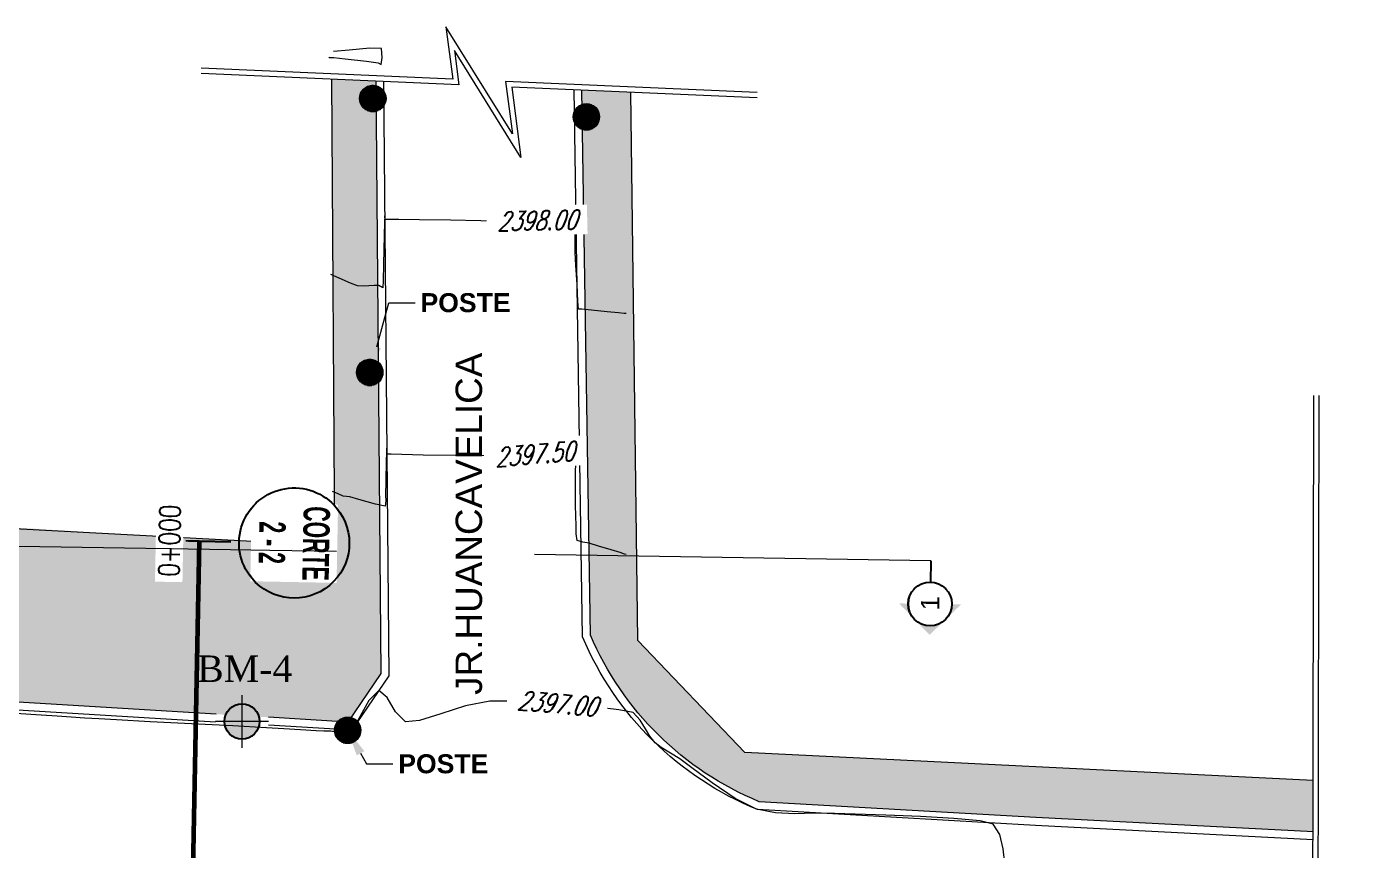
# Model space of a CAD drawing. Header units: metres. Extents: x 0 to 730306, y 0 to 8491524.
# Drawn here: x 729551.3 to 729576.73, y 8491406.98 to 8491422.57 of the extents above; entities that cross this region are included whole.
import ezdxf
from ezdxf import colors
from ezdxf.entities.mleader import LeaderData, LeaderLine
from ezdxf.math import Vec2, Vec3

# ---------------------------------------------------------------- set-up
doc = ezdxf.new("R2010")
doc.units = ezdxf.units.M
doc.linetypes.add('HIDDEN', pattern=[0.375, 0.25, -0.125])
for name, color, linetype in [('C-ALIG', 9, 'HIDDEN'), ('C-ROAD-STAN', 11, 'Continuous'), ('C-TOPO-MAJR', 9, 'Continuous'), ('C-TOPO-MINR', 8, 'Continuous'), ('C-TOPO-TEXT', 7, 'Continuous'), ('G-Formatos', 7, 'Continuous'), ('LINEAS DE SECCIÓN', 150, 'HIDDEN'), ('TEXTO DE SECCIÓN', 11, 'Continuous'), ('V-NODE-TEXT', 11, 'Continuous')]:
    doc.layers.add(name, color=color, linetype=linetype)
for name, color, linetype, lineweight in [('CALLES', 5, 'Continuous', 18), ('ESPINAS', 86, 'Continuous', 0), ('HACH', 7, 'Continuous', 0), ('T-POSTE', 7, 'Continuous', 25), ('TEX-2', 5, 'Continuous', 5)]:
    doc.layers.add(name, color=color, linetype=linetype, lineweight=lineweight)
doc.styles.add('Arial', font='arial.ttf')
doc.styles.add('Estilo_Generado_4', font='')
doc.styles.add('ROMANS-SP', font='simplex.shx', dxfattribs={"width": 0.75, "height": 1.8, "bigfont": '@extfont2.shx'})
doc.styles.add('SIMPLEX', font='simplex.shx', dxfattribs={"width": 0.75, "oblique": 20, "height": 1.75})
doc.styles.get("Standard").update_dxf_attribs({"font": 'arial.ttf'})
doc.styles.get('Estilo_Generado_4').set_extended_font_data('Arial', bold=True)

# ---------------------------------------------------------------- blocks, each defined once
blk = doc.blocks.new('*U108', base_point=(729555.374, 8491409.413, 2397.35))
at = {"layer": 'V-NODE-TEXT', "color": 7, "linetype": 'ByBlock', "insert": (729554.524, 8491410.663, 2397.35), "char_height": 0.5, "attachment_point": 1}
blk.add_mtext('{\\fTimes New Roman|b0|i0|c0|p18;\\C7;BM-4}', dxfattribs=at)
blk = doc.blocks.new('*U109', base_point=(729555.374, 8491409.413, 2397.35))
at = {"color": 6, "linetype": 'ByBlock', "lineweight": -2}
blk.add_blockref('*U108', (729555.374, 8491409.413, 2397.35), dxfattribs=at)
blk = doc.blocks.new('AeccTickLine')
blk.add_line((0, -0.5), (0, 0.5))
blk = doc.blocks.new('AeccSectionMark')
at = {"linetype": 'ByBlock', "lineweight": -2}
h = blk.add_hatch(color=0, dxfattribs=at)
h.paths.add_polyline_path([(6, 7.207), (5.646, 6.854, -0.414214), (6.354, 6.854)])
h.paths.add_polyline_path([(5.646, 6.854), (5.293, 6.5), (5.5, 6.5, -0.198912)])
h.paths.add_polyline_path([(6.354, 6.854, -0.198912), (6.5, 6.5), (6.707, 6.5)])
at = {"color": 0, "linetype": 'ByBlock', "lineweight": -2}
blk.add_circle((6, 6.5), 0.5, dxfattribs=at)
blk = doc.blocks.new('POSTE DE CONCRETO')
at = {"layer": 'T-POSTE', "lineweight": 0}
h = blk.add_hatch(dxfattribs=at)
h.set_pattern_fill('ANSI31', color=256, scale=0.02, angle=135)
edge = h.paths.add_edge_path()
edge.add_arc((0, 0), 1.73, 0, 360)
blk.add_circle((0, 0), 1.73, dxfattribs=at)
blk = doc.blocks.new('*U127', base_point=(729557.85, 8491421.214, 2398.41))
at = {"color": 3, "linetype": 'ByBlock', "lineweight": -2, "xscale": 0.1446221087505031, "yscale": 0.1446221087505031, "zscale": 0.1446221087505031}
blk.add_blockref('POSTE DE CONCRETO', (729557.85, 8491421.214, 2398.41), dxfattribs=at)
blk = doc.blocks.new('*U128', base_point=(729557.792, 8491416.026, 2397.811))
at = {"color": 3, "linetype": 'ByBlock', "lineweight": -2, "xscale": 0.1446221087505031, "yscale": 0.1446221087505031, "zscale": 0.1446221087505031}
blk.add_blockref('POSTE DE CONCRETO', (729557.792, 8491416.026, 2397.811), dxfattribs=at)
blk = doc.blocks.new('*U129', base_point=(729557.375, 8491409.247, 2397.18))
at = {"color": 3, "linetype": 'ByBlock', "lineweight": -2, "xscale": 0.1446221087505031, "yscale": 0.1446221087505031, "zscale": 0.1446221087505031}
blk.add_blockref('POSTE DE CONCRETO', (729557.375, 8491409.247, 2397.18), dxfattribs=at)
blk = doc.blocks.new('*U160', base_point=(729561.893, 8491420.865, 2398.399))
at = {"color": 3, "linetype": 'ByBlock', "lineweight": -2, "xscale": 0.1446221087505031, "yscale": 0.1446221087505031, "zscale": 0.1446221087505031}
blk.add_blockref('POSTE DE CONCRETO', (729561.893, 8491420.865, 2398.399), dxfattribs=at)

msp = doc.modelspace()

# ---------------------------------------------------------------- hatches: boundary and pattern name
at = {"true_color": 0xff0000}
h = msp.add_hatch(color=1, dxfattribs=at)
h.dxf.hatch_style = 1
h.paths.add_polyline_path([(729555.707, 8491409.413, 0.414214), (729555.374, 8491409.746), (729555.374, 8491409.413)])
h.paths.add_polyline_path([(729555.04, 8491409.413, 0.414214), (729555.374, 8491409.079), (729555.374, 8491409.413)])
at = {"true_color": 0xffffff}
h = msp.add_hatch(color=7, dxfattribs=at)
h.dxf.hatch_style = 1
h.paths.add_polyline_path([(729555.04, 8491409.413), (729555.374, 8491409.413), (729555.374, 8491409.746, 0.414214)])
h.paths.add_polyline_path([(729555.374, 8491409.079, 0.414214), (729555.707, 8491409.413), (729555.374, 8491409.413)])

# ---------------------------------------------------------------- linework, layer by layer
at = {"lineweight": 5}
for points in [[(729565.127, 8491421.326), (729560.364, 8491421.535), (729560.495, 8491420.543), (729559.235, 8491422.57), (729559.365, 8491421.578), (729554.603, 8491421.787)], [(729565.126, 8491421.226), (729560.479, 8491421.429), (729560.654, 8491420.097), (729559.395, 8491422.124), (729559.48, 8491421.473), (729554.599, 8491421.687)], [(729575.619, 8491394.588), (729575.641, 8491404.469), (729574.317, 8491404.239), (729576.289, 8491405.582), (729575.643, 8491405.469), (729575.665, 8491415.588)], [(729575.719, 8491394.588), (729575.741, 8491404.588), (729574.756, 8491404.417), (729576.728, 8491405.76), (729575.743, 8491405.588), (729575.765, 8491415.588)]]:
    msp.add_lwpolyline(points, dxfattribs=at)
at = {"lineweight": 5, "elevation": 2397.35, "flags": 128}
for points in [[(729555.374, 8491409.913), (729555.374, 8491408.913)], [(729555.874, 8491409.413), (729554.874, 8491409.413)]]:
    msp.add_lwpolyline(points, dxfattribs=at)
msp.add_circle((729555.374, 8491409.413, 2397.35), 0.333)
at = {"layer": 'C-ALIG', "color": 5, "linetype": 'HIDDEN', "lineweight": 60, "ltscale": 30}
msp.add_line((729554.562, 8491412.827), (729552.931, 8491326.928), dxfattribs=at)
at = {"layer": 'C-ROAD-STAN', "color": 1, "linetype": 'Continuous', "lineweight": 30}
msp.add_line((729554.562, 8491412.827), (729555.162, 8491412.816), dxfattribs=at)
msp.add_line((729554.562, 8491412.827), (729555.162, 8491412.816), dxfattribs=at)
msp.add_line((729554.562, 8491412.827), (729555.162, 8491412.816), dxfattribs=at)
at = {"layer": 'C-TOPO-MAJR', "color": 3, "linetype": 'Continuous', "lineweight": 9, "elevation": 2397.5}
msp.add_lwpolyline([(729562.646, 8491412.576), (729562.616, 8491412.585), (729562.531, 8491412.611), (729562.362, 8491412.662), (729562.125, 8491412.734), (729561.947, 8491412.788), (729561.824, 8491412.807), (729561.721, 8491412.841), (729561.7, 8491412.965), (729561.699, 8491413.127), (729561.691, 8491413.303), (729561.686, 8491413.518), (729561.685, 8491413.728), (729561.686, 8491413.992), (729561.687, 8491414.184), (729561.707, 8491414.367), (729561.686, 8491414.507), (729561.528, 8491414.521), (729561.199, 8491414.499), (729560.797, 8491414.465), (729560.415, 8491414.445), (729560.004, 8491414.444), (729559.415, 8491414.45), (729558.802, 8491414.46), (729558.399, 8491414.468), (729558.198, 8491414.473), (729558.132, 8491414.475), (729558.122, 8491414.476), (729558.121, 8491414.481), (729558.118, 8491414.503), (729558.117, 8491414.55), (729558.113, 8491414.587), (729558.105, 8491414.368), (729558.097, 8491413.953), (729558.092, 8491413.704), (729558.097, 8491413.588), (729558.085, 8491413.494), (729557.904, 8491413.53), (729557.589, 8491413.616), (729557.413, 8491413.666), (729557.35, 8491413.674), (729557.288, 8491413.683), (729557.192, 8491413.724), (729557.09, 8491413.769)], dxfattribs=at)
at = {"layer": 'C-TOPO-MINR', "color": 84, "linetype": 'Continuous', "lineweight": 0}
for points, elevation in [([(729557.019, 8491421.995), (729557.02, 8491421.995), (729557.026, 8491421.992), (729557.031, 8491421.99), (729557.111, 8491421.991), (729557.33, 8491421.965), (729557.731, 8491421.917), (729557.949, 8491421.89), (729558.007, 8491421.856), (729558.03, 8491421.991), (729558.015, 8491422.159), (729557.794, 8491422.167), (729557.402, 8491422.131), (729557.104, 8491422.102)], 2398.5), ([(729557.019, 8491421.995), (729557.02, 8491421.995), (729557.026, 8491421.992), (729557.031, 8491421.99), (729557.111, 8491421.991), (729557.33, 8491421.965), (729557.731, 8491421.917), (729557.949, 8491421.89), (729558.007, 8491421.856), (729558.03, 8491421.991), (729558.015, 8491422.159), (729557.794, 8491422.167), (729557.402, 8491422.131), (729557.104, 8491422.102)], 2398.5), ([(729557.019, 8491421.995), (729557.02, 8491421.995), (729557.026, 8491421.992), (729557.031, 8491421.99), (729557.111, 8491421.991), (729557.33, 8491421.965), (729557.731, 8491421.917), (729557.949, 8491421.89), (729558.007, 8491421.856), (729558.03, 8491421.991), (729558.015, 8491422.159), (729557.794, 8491422.167), (729557.402, 8491422.131), (729557.104, 8491422.102)], 2398.5), ([(729562.645, 8491417.138), (729562.609, 8491417.141), (729562.501, 8491417.152), (729562.286, 8491417.173), (729561.992, 8491417.203), (729561.805, 8491417.221), (729561.742, 8491417.223), (729561.733, 8491417.365), (729561.716, 8491417.691), (729561.696, 8491418.054), (729561.68, 8491418.304), (729561.683, 8491418.51), (729561.683, 8491418.707), (729561.624, 8491418.85), (729561.439, 8491418.897), (729561.101, 8491418.904), (729560.695, 8491418.895), (729560.306, 8491418.891), (729559.896, 8491418.898), (729559.322, 8491418.906), (729558.732, 8491418.913), (729558.346, 8491418.918), (729558.155, 8491418.92), (729558.092, 8491418.922), (729558.084, 8491418.922), (729558.082, 8491418.93), (729558.08, 8491418.965), (729558.078, 8491418.988), (729558.074, 8491418.873), (729558.068, 8491418.619), (729558.062, 8491418.355), (729558.054, 8491418.066), (729558.046, 8491417.766), (729558.04, 8491417.626), (729557.962, 8491417.671), (729557.879, 8491417.67), (729557.774, 8491417.666), (729557.67, 8491417.661), (729557.559, 8491417.664), (729557.427, 8491417.716), (729557.215, 8491417.811), (729557.054, 8491417.882)], 2398), ([(729569.811, 8491406.72), (729569.78, 8491407.003), (729569.721, 8491407.272), (729569.591, 8491407.469), (729569.344, 8491407.532), (729568.85, 8491407.578), (729568.22, 8491407.612), (729567.56, 8491407.637), (729566.98, 8491407.655), (729566.589, 8491407.672), (729566.205, 8491407.676), (729565.836, 8491407.666), (729565.474, 8491407.68), (729565.115, 8491407.755), (729564.708, 8491407.955), (729564.271, 8491408.248), (729563.892, 8491408.532), (729563.662, 8491408.704), (729563.483, 8491408.815), (729563.311, 8491408.922), (729563.192, 8491409.009), (729563.097, 8491409.135), (729563.011, 8491409.271), (729562.913, 8491409.438), (729562.779, 8491409.585), (729562.509, 8491409.636), (729561.94, 8491409.7), (729561.235, 8491409.761), (729560.555, 8491409.8), (729560.063, 8491409.798), (729559.604, 8491409.707), (729559.135, 8491409.559), (729558.732, 8491409.432), (729558.469, 8491409.408), (729558.277, 8491409.596), (729558.122, 8491409.868), (729557.966, 8491410.002), (729557.773, 8491409.808), (729557.571, 8491409.446), (729557.421, 8491409.222), (729557.205, 8491409.207), (729557.052, 8491409.23), (729556.987, 8491409.229), (729556.923, 8491409.229), (729556.779, 8491409.238), (729556.479, 8491409.257), (729556.169, 8491409.276), (729555.836, 8491409.294), (729555.203, 8491409.328), (729554.42, 8491409.369), (729553.636, 8491409.409), (729553.001, 8491409.443), (729552.663, 8491409.461), (729552.397, 8491409.478), (729552.143, 8491409.494), (729551.877, 8491409.512), (729551.473, 8491409.538), (729550.623, 8491409.593)], 2397)]:
    msp.add_lwpolyline(points, dxfattribs=dict(at, elevation=elevation))
at = {"layer": 'CALLES', "lineweight": 13}
for points in [[(729557.068, 8491421.579), (729557.125, 8491412.739), (729524.191, 8491414.488)], [(729558.055, 8491421.536), (729558.151, 8491410.278), (729557.452, 8491409.246), (729555.873, 8491409.342)], [(729557.905, 8491421.542), (729558, 8491410.323), (729557.376, 8491409.401), (729555.874, 8491409.492)], [(729554.886, 8491409.552), (729534.984, 8491410.758)], [(729554.874, 8491409.402), (729534.984, 8491410.608)]]:
    msp.add_lwpolyline(points, dxfattribs=at)
at = {"layer": 'TEXTO DE SECCIÓN', "color": 11, "linetype": 'Continuous', "lineweight": -3}
msp.add_line((729568.412, 8491412.453), (729568.406, 8491412.053), dxfattribs=at)
msp.add_line((729568.412, 8491412.453), (729568.406, 8491412.053), dxfattribs=at)
msp.add_line((729568.412, 8491412.453), (729568.406, 8491412.053), dxfattribs=at)

# ---------------------------------------------------------------- block references
at = {"color": 6, "linetype": 'ByBlock', "lineweight": -2}
msp.add_blockref('*U109', (729555.374, 8491409.413, 2397.35), dxfattribs=at)
at = {"layer": 'ESPINAS'}
for name, p in [('*U127', (729557.85, 8491421.214, 2398.41)), ('*U160', (729561.893, 8491420.865, 2398.399)), ('*U128', (729557.792, 8491416.026, 2397.811)), ('*U129', (729557.375, 8491409.247, 2397.18))]:
    msp.add_blockref(name, p, dxfattribs=at)

# ---------------------------------------------------------------- texts
at = {"layer": 'TEX-2', "lineweight": 9, "style": 'Arial'}
msp.add_text('JR.HUANCAVELICA', height=0.5, rotation=90, dxfattribs=at).set_placement((729559.918, 8491409.917, -2393.5))
at = {"layer": 'TEXTO DE SECCIÓN', "color": 11, "linetype": 'Continuous', "lineweight": -3, "insert": (729568.399, 8491411.653), "char_height": 0.35, "width": 0.07441, "attachment_point": 5, "rotation": 89.0815, "bg_fill": 3, "box_fill_scale": 1.635, "bg_fill_color": 256, "bg_fill_true_color": 13158600, "bg_fill_transparency": 0}
msp.add_mtext('1', dxfattribs=at)

# ---------------------------------------------------------------- leaders
at = {"layer": 'TEX-2', "lineweight": 9}
ml = msp.add_multileader_mtext('Standard', dxfattribs=at)
ml.set_content('{\\C1;POSTE }', color=2, style='Estilo_Generado_4')
ml.set_leader_properties(color=5, linetype='ByLayer', lineweight=-1)
ml.build(insert=Vec2(0, 0))
ml.multileader.update_dxf_attribs({"dogleg_length": 2.5, "arrow_head_size": 0.5, "scale": 0.2})
ctx = ml.context
ctx.base_point, ctx.scale, ctx.char_height, ctx.arrow_head_size, ctx.landing_gap_size, ctx.plane_origin = Vec3(729558.653, 8491417.343, 2397.811), 0.2, 0.36, 0.5, 0.1, Vec3(729557.792, 8491416.026, 2397.811)
notes = []
notes.append((ctx, [(0, (1, 1, 0), (729558.153, 8491417.343, 2397.811), (1, 0), 0.5, [(0, [(729557.792, 8491416.026, 2397.811)], 0, [])])]))
ctx.mtext.insert, ctx.mtext.flow_direction = Vec3(729558.753, 8491417.526, 2397.811), 5
ml = msp.add_multileader_mtext('Standard', dxfattribs=at)
ml.set_content('{\\C1;POSTE}', color=2, style='Estilo_Generado_4')
ml.set_leader_properties(color=5, linetype='ByLayer', lineweight=-1)
ml.build(insert=Vec2(0, 0))
ml.multileader.update_dxf_attribs({"dogleg_length": 2.5, "arrow_head_size": 0.5, "scale": 0.2})
ctx = ml.context
ctx.base_point, ctx.scale, ctx.char_height, ctx.arrow_head_size, ctx.landing_gap_size, ctx.plane_origin = Vec3(729558.232, 8491408.608, 2397.18), 0.2, 0.36, 0.5, 0.1, Vec3(729557.375, 8491409.247, 2397.18)
notes.append((ctx, [(1, (1, 1, 0), (729557.732, 8491408.608, 2397.18), (1, 0), 0.5, [(0, [(729557.375, 8491409.247, 2397.18)], 0, [])])]))
ctx.mtext.insert, ctx.mtext.flow_direction = Vec3(729558.332, 8491408.792, 2397.18), 5
for ctx, leaders in notes:
    for number, flags, end, landing, length, lines in leaders:
        leader = LeaderData()
        leader.index, (leader.has_last_leader_line, leader.has_dogleg_vector, leader.attachment_direction) = number, flags
        leader.last_leader_point, leader.dogleg_vector, leader.dogleg_length = Vec3(end), Vec3(landing), length
        for number, points, colour, breaks in lines:
            line = LeaderLine()
            line.index, line.vertices, line.color, line.breaks = number, Vec3.list(points), colors.encode_raw_color(colour), breaks
            leader.lines.append(line)
        ctx.leaders.append(leader)

# ---------------------------------------------------------------- next in the draw order: texts
at = {"layer": 'TEXTO DE SECCIÓN', "color": 11, "linetype": 'Continuous', "lineweight": -3, "insert": (729568.399, 8491411.653), "char_height": 0.35, "width": 0.07441, "attachment_point": 5, "rotation": 89.0815, "bg_fill": 3, "box_fill_scale": 1.635, "bg_fill_color": 256, "bg_fill_true_color": 13158600, "bg_fill_transparency": 0}
msp.add_mtext('1', dxfattribs=at)

# ---------------------------------------------------------------- next in the draw order: texts
msp.add_mtext('1', dxfattribs=at)

# ---------------------------------------------------------------- next in the draw order: hatches: boundary and pattern name
at = {"layer": 'HACH', "lineweight": 0}
h = msp.add_hatch(dxfattribs=at)
h.set_pattern_fill('AR-CONC', color=9, scale=0.003)
h.set_pattern_definition([(50, (-12.828, 1.7562), (0.546554006988, -0.047817256617), [0.05715, -0.62865]), (355, (-12.828, 1.7562), (-0.105730264275, 0.573170535717), [0.04572, -0.50292175251]), (100.4514447, (-12.78245, 1.7522), (0.44082374127, 0.525353255737), [0.0485700264, -0.5342707338]), (46.1842, (-12.828, 1.9086), (0.813237122676, -0.1261269838), [0.085725, -0.942975]), (96.63555761, (-12.7602, 1.8981), (0.712212402155, 0.74227837379), [0.07285506942, -0.80140682448]), (351.18415117, (-12.828, 1.9086), (0.712212402195, 0.74227837376), [0.06857990121, -0.75437919576]), (21, (-12.7518, 1.8705), (0.454843173807, -0.306795594561), [0.05715, -0.62865]), (326, (-12.7518, 1.8705), (0.185406085043, 0.552563898367), [0.04572, -0.50292]), (71.451445, (-12.7139, 1.84493), (0.640249257836, 0.245768306658), [0.0485700264, -0.5342698128]), (37.5, (-12.828, 1.7562), (0.0092658097518, 0.2536651166195), [0, -0.496824, 0, -0.51054, 0, -0.504825]), (7.5, (-12.828, 1.7562), (0.200458987531, 0.300541724454), [0, -0.291084, 0, -0.485394, 0, -0.192405]), (327.5, (-12.99793, 1.7562), (0.4067717855006, -0.017186231978), [0, -0.1905, 0, -0.59436, 0, -0.78867]), (317.5, (-13.07413, 1.7562), (0.444387544158, 0.0762794731), [0, -0.24765, 0, -0.394716, 0, -0.56007])])
edge = h.paths.add_edge_path()
edge.add_line((729562.736, 8491421.331), (729561.809, 8491421.371))
edge.add_line((729561.809, 8491421.371), (729561.97, 8491411.049))
edge.add_arc((729567.431, 8491413.384), 5.94, 203.1462, 247.5443)
edge.add_line((729565.163, 8491407.894), (729570.402, 8491407.594))
edge.add_line((729570.402, 8491407.594), (729575.647, 8491407.322))
edge.add_line((729575.647, 8491407.322), (729575.649, 8491408.293))
edge.add_line((729575.649, 8491408.293), (729564.89, 8491408.827))
edge.add_line((729564.89, 8491408.827), (729562.864, 8491410.948))
edge.add_line((729562.864, 8491410.948), (729562.736, 8491421.331))
h.paths.add_polyline_path([(729547.334, 8491413.259), (729524.191, 8491414.488), (729524.025, 8491411.423), (729533.985, 8491410.819), (729547.326, 8491410.01)])
edge = h.paths.add_edge_path()
edge.add_arc((729557.792, 8491416.026), 0.25, 180, 310.1578, ccw=False)
edge.add_arc((729557.792, 8491416.026), 0.25, 50.8121, 180, ccw=False)
edge.add_line((729557.95, 8491416.22), (729557.91, 8491420.972))
edge.add_arc((729557.85, 8491421.214), 0.25, 180, 283.958, ccw=False)
edge.add_arc((729557.85, 8491421.214), 0.25, 77.0119, 180, ccw=False)
edge.add_line((729557.906, 8491421.458), (729557.905, 8491421.542))
edge.add_line((729557.905, 8491421.542), (729557.068, 8491421.579))
edge.add_line((729557.068, 8491421.579), (729557.125, 8491412.739))
edge.add_line((729557.125, 8491412.739), (729554.047, 8491412.902))
edge.add_line((729554.047, 8491412.902), (729551.214, 8491413.078))
edge.add_line((729551.214, 8491413.078), (729548.064, 8491413.22))
edge.add_line((729548.064, 8491413.22), (729547.334, 8491413.222))
edge.add_line((729547.334, 8491413.222), (729547.326, 8491410.01))
edge.add_line((729547.326, 8491410.01), (729555.066, 8491409.541))
edge.add_arc((729555.374, 8491409.413), 0.333, 15.7048, 157.3571, ccw=False)
edge.add_line((729555.695, 8491409.503), (729555.874, 8491409.492))
edge.add_line((729555.874, 8491409.492), (729557.188, 8491409.412))
edge.add_arc((729557.375, 8491409.247), 0.25, 75.9215, 138.6544, ccw=False)
edge.add_line((729557.436, 8491409.49), (729558, 8491410.323))
edge.add_line((729558, 8491410.323), (729557.954, 8491415.835))
edge = h.paths.add_edge_path()
edge.add_line((729547.312, 8491403.903), (729521.445, 8491405.019))
edge.add_arc((729521.199, 8491404.977), 0.25, 0, 9.5481, ccw=False)
edge.add_arc((729521.199, 8491404.977), 0.25, -180, 0, ccw=False)
edge.add_arc((729521.199, 8491404.977), 0.25, 165.5109, 180, ccw=False)
edge.add_line((729520.957, 8491405.04), (729520.874, 8491405.044))
edge.add_line((729520.874, 8491405.044), (729520.805, 8491403.93))
edge.add_line((729520.805, 8491403.93), (729532.408, 8491403.388))
edge.add_line((729532.408, 8491403.388), (729532.301, 8491402.123))
edge.add_line((729532.301, 8491402.123), (729538.021, 8491401.271))
edge.add_line((729538.021, 8491401.271), (729545.937, 8491401.153))
edge.add_line((729545.937, 8491401.153), (729545.948, 8491401.913))
edge.add_line((729545.948, 8491401.913), (729547.306, 8491401.892))
edge.add_line((729547.306, 8491401.892), (729547.312, 8491403.903))
h.paths.add_polyline_path([(729538.683, 8491403.361), (729538.383, 8491403.361), (729538.384, 8491403.711), (729538.684, 8491403.711)], flags=16)
h.paths.add_polyline_path([(729538.634, 8491403.661), (729538.633, 8491403.411), (729538.433, 8491403.411), (729538.434, 8491403.661)], flags=0)
h.paths.add_polyline_path([(729537.145, 8491403.453), (729536.845, 8491403.454), (729536.847, 8491404.054), (729537.147, 8491404.053)], flags=16)
h.paths.add_polyline_path([(729537.096, 8491403.503), (729536.896, 8491403.504), (729536.897, 8491404.004), (729537.097, 8491404.003)], flags=0)
h.paths.add_polyline_path([(729536.339, 8491403.883), (729536.039, 8491403.884), (729536.04, 8491404.234), (729536.34, 8491404.233)], flags=16)
h.paths.add_polyline_path([(729536.289, 8491403.933), (729536.089, 8491403.933), (729536.09, 8491404.183), (729536.29, 8491404.183)], flags=0)
edge = h.paths.add_edge_path()
edge.add_line((729555.592, 8491403.546), (729555.144, 8491403.565))
edge.add_arc((729554.916, 8491403.463), 0.25, 0, 24.0911, ccw=False)
edge.add_arc((729554.916, 8491403.463), 0.25, -180, 0, ccw=False)
edge.add_arc((729554.916, 8491403.463), 0.25, 150.9679, 180, ccw=False)
edge.add_line((729554.698, 8491403.584), (729547.312, 8491403.903))
edge.add_line((729547.312, 8491403.903), (729547.306, 8491401.892))
edge.add_line((729547.306, 8491401.892), (729548.889, 8491401.869))
edge.add_line((729548.889, 8491401.869), (729548.877, 8491401.109))
edge.add_line((729548.877, 8491401.109), (729555.507, 8491401.022))
edge.add_line((729555.507, 8491401.022), (729555.592, 8491403.546))

# ---------------------------------------------------------------- next in the draw order: linework, layer by layer
at = {"layer": 'CALLES', "lineweight": 13}
for points in [[(729575.647, 8491407.172), (729570.394, 8491407.444), (729565.129, 8491407.746, -0.198453), (729561.821, 8491411.015), (729561.659, 8491421.378)], [(729575.654, 8491407.321), (729570.402, 8491407.594), (729565.163, 8491407.894, -0.196184), (729561.97, 8491411.049), (729561.809, 8491421.371)]]:
    msp.add_lwpolyline(points, format="xyb", dxfattribs=at)
msp.add_lwpolyline([(729575.649, 8491408.293), (729564.89, 8491408.827), (729562.864, 8491410.948), (729562.736, 8491421.331)], dxfattribs=at)

# ---------------------------------------------------------------- next in the draw order: block references
at = {"layer": 'TEXTO DE SECCIÓN', "color": 11, "linetype": 'Continuous', "lineweight": -3}
for xscale, yscale, zscale, rotation in [(0.8284272563609537, 0.8284272563609537, 0.8284272563609537, 179.0815238639117), (0.8284272608585398, 0.8284272608585398, 0.8284272608585398, 179.0815238515159), (0.8284271812007595, 0.8284271812007595, 0.8284271812007595, 179.0815238660181)]:
    msp.add_blockref('AeccSectionMark', (729573.455, 8491416.944), dxfattribs=dict(at, xscale=xscale, yscale=yscale, zscale=zscale, rotation=rotation))

# ---------------------------------------------------------------- next in the draw order: texts
at = {"layer": 'C-ROAD-STAN', "color": 1, "linetype": 'Continuous', "lineweight": -3, "insert": (729556.362, 8491412.793), "char_height": 0.5, "width": 1.17953, "attachment_point": 5, "rotation": 268.9122, "style": 'ROMANS-SP', "bg_fill": 3, "box_fill_scale": 1.3, "bg_fill_color": 256, "bg_fill_true_color": 13158600, "bg_fill_transparency": 0}
msp.add_mtext('{\\fImpact|b0|i0|c0|p34;\\C1;CORTE \\P2 - 2}', dxfattribs=at)
at = {"layer": 'C-TOPO-TEXT', "color": 7, "linetype": 'Continuous', "lineweight": 5, "char_height": 0.36, "width": 1.70438, "attachment_point": 5, "style": 'SIMPLEX', "bg_fill": 3, "box_fill_scale": 1.277778, "bg_fill_color": 256, "bg_fill_true_color": 13158600, "bg_fill_transparency": 0}
for s, insert, rotation in [('{\\C2;2398.00}', (729560.957, 8491418.901, 2398), 1.3781), ('{\\C2;2397.50}', (729560.911, 8491414.475, 2397.5), 4.7564), ('{\\C2;2397.00}', (729561.34, 8491409.752, 2397), 355.0683)]:
    msp.add_mtext(s, dxfattribs=dict(at, insert=insert, rotation=rotation))
at = {"layer": 'G-Formatos', "color": 2, "linetype": 'Continuous', "lineweight": 9, "insert": (729554.202, 8491412.834), "char_height": 0.4, "width": 1.44286, "attachment_point": 8, "rotation": 88.9122, "style": 'ROMANS-SP', "bg_fill": 3, "box_fill_scale": 1.15, "bg_fill_color": 256, "bg_fill_true_color": 13158600, "bg_fill_transparency": 0}
msp.add_mtext('{\\C2;0+000}', dxfattribs=at)

# ---------------------------------------------------------------- next in the draw order: linework, layer by layer
at = {"layer": 'C-ALIG', "color": 5, "linetype": 'HIDDEN', "lineweight": 60, "ltscale": 30}
msp.add_line((729554.562, 8491412.827), (729552.931, 8491326.928), dxfattribs=at)
at = {"layer": 'C-ROAD-STAN', "color": 1, "linetype": 'Continuous', "lineweight": -3, "extrusion": (0, 0, -1)}
for start, end in [(320.3035, 140.3035), (140.3035, 320.3035)]:
    msp.add_arc((-729556.362, 8491412.793), 1.044, start, end, dxfattribs=at)
at = {"layer": 'C-TOPO-MAJR', "color": 3, "linetype": 'Continuous', "lineweight": 9, "elevation": 2397.5}
msp.add_lwpolyline([(729562.646, 8491412.576), (729562.616, 8491412.585), (729562.531, 8491412.611), (729562.362, 8491412.662), (729562.125, 8491412.734), (729561.947, 8491412.788), (729561.824, 8491412.807), (729561.721, 8491412.841), (729561.7, 8491412.965), (729561.699, 8491413.127), (729561.691, 8491413.303), (729561.686, 8491413.518), (729561.685, 8491413.728), (729561.686, 8491413.992), (729561.687, 8491414.184), (729561.707, 8491414.367), (729561.686, 8491414.507), (729561.528, 8491414.521), (729561.199, 8491414.499), (729560.797, 8491414.465), (729560.415, 8491414.445), (729560.004, 8491414.444), (729559.415, 8491414.45), (729558.802, 8491414.46), (729558.399, 8491414.468), (729558.198, 8491414.473), (729558.132, 8491414.475), (729558.122, 8491414.476), (729558.121, 8491414.481), (729558.118, 8491414.503), (729558.117, 8491414.55), (729558.113, 8491414.587), (729558.105, 8491414.368), (729558.097, 8491413.953), (729558.092, 8491413.704), (729558.097, 8491413.588), (729558.085, 8491413.494), (729557.904, 8491413.53), (729557.589, 8491413.616), (729557.413, 8491413.666), (729557.35, 8491413.674), (729557.288, 8491413.683), (729557.192, 8491413.724), (729557.09, 8491413.769)], dxfattribs=at)
at = {"layer": 'C-TOPO-MINR', "color": 84, "linetype": 'Continuous', "lineweight": 0}
for points, elevation in [([(729562.645, 8491417.138), (729562.609, 8491417.141), (729562.501, 8491417.152), (729562.286, 8491417.173), (729561.992, 8491417.203), (729561.805, 8491417.221), (729561.742, 8491417.223), (729561.733, 8491417.365), (729561.716, 8491417.691), (729561.696, 8491418.054), (729561.68, 8491418.304), (729561.683, 8491418.51), (729561.683, 8491418.707), (729561.624, 8491418.85), (729561.439, 8491418.897), (729561.101, 8491418.904), (729560.695, 8491418.895), (729560.306, 8491418.891), (729559.896, 8491418.898), (729559.322, 8491418.906), (729558.732, 8491418.913), (729558.346, 8491418.918), (729558.155, 8491418.92), (729558.092, 8491418.922), (729558.084, 8491418.922), (729558.082, 8491418.93), (729558.08, 8491418.965), (729558.078, 8491418.988), (729558.074, 8491418.873), (729558.068, 8491418.619), (729558.062, 8491418.355), (729558.054, 8491418.066), (729558.046, 8491417.766), (729558.04, 8491417.626), (729557.962, 8491417.671), (729557.879, 8491417.67), (729557.774, 8491417.666), (729557.67, 8491417.661), (729557.559, 8491417.664), (729557.427, 8491417.716), (729557.215, 8491417.811), (729557.054, 8491417.882)], 2398), ([(729569.811, 8491406.72), (729569.78, 8491407.003), (729569.721, 8491407.272), (729569.591, 8491407.469), (729569.344, 8491407.532), (729568.85, 8491407.578), (729568.22, 8491407.612), (729567.56, 8491407.637), (729566.98, 8491407.655), (729566.589, 8491407.672), (729566.205, 8491407.676), (729565.836, 8491407.666), (729565.474, 8491407.68), (729565.115, 8491407.755), (729564.708, 8491407.955), (729564.271, 8491408.248), (729563.892, 8491408.532), (729563.662, 8491408.704), (729563.483, 8491408.815), (729563.311, 8491408.922), (729563.192, 8491409.009), (729563.097, 8491409.135), (729563.011, 8491409.271), (729562.913, 8491409.438), (729562.779, 8491409.585), (729562.509, 8491409.636), (729561.94, 8491409.7), (729561.235, 8491409.761), (729560.555, 8491409.8), (729560.063, 8491409.798), (729559.604, 8491409.707), (729559.135, 8491409.559), (729558.732, 8491409.432), (729558.469, 8491409.408), (729558.277, 8491409.596), (729558.122, 8491409.868), (729557.966, 8491410.002), (729557.773, 8491409.808), (729557.571, 8491409.446), (729557.421, 8491409.222), (729557.205, 8491409.207), (729557.052, 8491409.23), (729556.987, 8491409.229), (729556.923, 8491409.229), (729556.779, 8491409.238), (729556.479, 8491409.257), (729556.169, 8491409.276), (729555.836, 8491409.294), (729555.203, 8491409.328), (729554.42, 8491409.369), (729553.636, 8491409.409), (729553.001, 8491409.443), (729552.663, 8491409.461), (729552.397, 8491409.478), (729552.143, 8491409.494), (729551.877, 8491409.512), (729551.473, 8491409.538), (729550.623, 8491409.593)], 2397)]:
    msp.add_lwpolyline(points, dxfattribs=dict(at, elevation=elevation))
at = {"layer": 'LINEAS DE SECCIÓN', "color": 150, "linetype": 'HIDDEN', "lineweight": 20, "ltscale": 30}
msp.add_lwpolyline([(729568.412, 8491412.453), (729541.416, 8491412.886), (729537.416, 8491412.95)], dxfattribs=at)

# ---------------------------------------------------------------- next in the draw order: block references
at = {"layer": 'G-Formatos', "color": 3, "linetype": 'Continuous', "lineweight": 9, "extrusion": (-1.22443e-16, 2.32496e-18, -1), "rotation": 271.0878106474457}
for xscale, yscale, zscale in [(0.5000000340733469, 0.5000000340733469, 0.5000000340733469), (0.4000000272586775, 0.4000000272586775, 0.4000000272586775)]:
    msp.add_blockref('AeccTickLine', (-729554.562, 8491412.827), dxfattribs=dict(at, xscale=xscale, yscale=yscale, zscale=zscale))

# ---------------------------------------------------------------- next in the draw order: texts
at = {"layer": 'C-ROAD-STAN', "color": 1, "linetype": 'Continuous', "lineweight": -3, "insert": (729556.362, 8491412.793), "char_height": 0.5, "width": 1.17953, "attachment_point": 5, "rotation": 268.9122, "style": 'ROMANS-SP', "bg_fill": 3, "box_fill_scale": 1.3, "bg_fill_color": 256, "bg_fill_true_color": 13158600, "bg_fill_transparency": 0}
msp.add_mtext('{\\fImpact|b0|i0|c0|p34;\\C1;CORTE \\P2 - 2}', dxfattribs=at)
at = {"layer": 'C-TOPO-TEXT', "color": 7, "linetype": 'Continuous', "lineweight": 5, "char_height": 0.36, "width": 1.70438, "attachment_point": 5, "style": 'SIMPLEX', "bg_fill": 3, "box_fill_scale": 1.277778, "bg_fill_color": 256, "bg_fill_true_color": 13158600, "bg_fill_transparency": 0}
for s, insert, rotation in [('{\\C2;2398.00}', (729560.957, 8491418.901, 2398), 1.3781), ('{\\C2;2397.50}', (729560.911, 8491414.475, 2397.5), 4.7564), ('{\\C2;2397.00}', (729561.34, 8491409.752, 2397), 355.0683)]:
    msp.add_mtext(s, dxfattribs=dict(at, insert=insert, rotation=rotation))
at = {"layer": 'G-Formatos', "color": 2, "linetype": 'Continuous', "lineweight": 9, "insert": (729554.202, 8491412.834), "char_height": 0.4, "width": 1.44286, "attachment_point": 8, "rotation": 88.9122, "style": 'ROMANS-SP', "bg_fill": 3, "box_fill_scale": 1.15, "bg_fill_color": 256, "bg_fill_true_color": 13158600, "bg_fill_transparency": 0}
msp.add_mtext('{\\C2;0+000}', dxfattribs=at)

# ---------------------------------------------------------------- next in the draw order: linework, layer by layer
at = {"layer": 'C-ALIG', "color": 5, "linetype": 'HIDDEN', "lineweight": 60, "ltscale": 30}
msp.add_line((729554.562, 8491412.827), (729552.931, 8491326.928), dxfattribs=at)
at = {"layer": 'C-ROAD-STAN', "color": 1, "linetype": 'Continuous', "lineweight": -3, "extrusion": (0, 0, -1)}
for start, end in [(320.3035, 140.3035), (140.3035, 320.3035)]:
    msp.add_arc((-729556.362, 8491412.793), 1.044, start, end, dxfattribs=at)
at = {"layer": 'C-TOPO-MAJR', "color": 3, "linetype": 'Continuous', "lineweight": 9, "elevation": 2397.5}
msp.add_lwpolyline([(729562.646, 8491412.576), (729562.616, 8491412.585), (729562.531, 8491412.611), (729562.362, 8491412.662), (729562.125, 8491412.734), (729561.947, 8491412.788), (729561.824, 8491412.807), (729561.721, 8491412.841), (729561.7, 8491412.965), (729561.699, 8491413.127), (729561.691, 8491413.303), (729561.686, 8491413.518), (729561.685, 8491413.728), (729561.686, 8491413.992), (729561.687, 8491414.184), (729561.707, 8491414.367), (729561.686, 8491414.507), (729561.528, 8491414.521), (729561.199, 8491414.499), (729560.797, 8491414.465), (729560.415, 8491414.445), (729560.004, 8491414.444), (729559.415, 8491414.45), (729558.802, 8491414.46), (729558.399, 8491414.468), (729558.198, 8491414.473), (729558.132, 8491414.475), (729558.122, 8491414.476), (729558.121, 8491414.481), (729558.118, 8491414.503), (729558.117, 8491414.55), (729558.113, 8491414.587), (729558.105, 8491414.368), (729558.097, 8491413.953), (729558.092, 8491413.704), (729558.097, 8491413.588), (729558.085, 8491413.494), (729557.904, 8491413.53), (729557.589, 8491413.616), (729557.413, 8491413.666), (729557.35, 8491413.674), (729557.288, 8491413.683), (729557.192, 8491413.724), (729557.09, 8491413.769)], dxfattribs=at)
at = {"layer": 'C-TOPO-MINR', "color": 84, "linetype": 'Continuous', "lineweight": 0}
for points, elevation in [([(729562.645, 8491417.138), (729562.609, 8491417.141), (729562.501, 8491417.152), (729562.286, 8491417.173), (729561.992, 8491417.203), (729561.805, 8491417.221), (729561.742, 8491417.223), (729561.733, 8491417.365), (729561.716, 8491417.691), (729561.696, 8491418.054), (729561.68, 8491418.304), (729561.683, 8491418.51), (729561.683, 8491418.707), (729561.624, 8491418.85), (729561.439, 8491418.897), (729561.101, 8491418.904), (729560.695, 8491418.895), (729560.306, 8491418.891), (729559.896, 8491418.898), (729559.322, 8491418.906), (729558.732, 8491418.913), (729558.346, 8491418.918), (729558.155, 8491418.92), (729558.092, 8491418.922), (729558.084, 8491418.922), (729558.082, 8491418.93), (729558.08, 8491418.965), (729558.078, 8491418.988), (729558.074, 8491418.873), (729558.068, 8491418.619), (729558.062, 8491418.355), (729558.054, 8491418.066), (729558.046, 8491417.766), (729558.04, 8491417.626), (729557.962, 8491417.671), (729557.879, 8491417.67), (729557.774, 8491417.666), (729557.67, 8491417.661), (729557.559, 8491417.664), (729557.427, 8491417.716), (729557.215, 8491417.811), (729557.054, 8491417.882)], 2398), ([(729569.811, 8491406.72), (729569.78, 8491407.003), (729569.721, 8491407.272), (729569.591, 8491407.469), (729569.344, 8491407.532), (729568.85, 8491407.578), (729568.22, 8491407.612), (729567.56, 8491407.637), (729566.98, 8491407.655), (729566.589, 8491407.672), (729566.205, 8491407.676), (729565.836, 8491407.666), (729565.474, 8491407.68), (729565.115, 8491407.755), (729564.708, 8491407.955), (729564.271, 8491408.248), (729563.892, 8491408.532), (729563.662, 8491408.704), (729563.483, 8491408.815), (729563.311, 8491408.922), (729563.192, 8491409.009), (729563.097, 8491409.135), (729563.011, 8491409.271), (729562.913, 8491409.438), (729562.779, 8491409.585), (729562.509, 8491409.636), (729561.94, 8491409.7), (729561.235, 8491409.761), (729560.555, 8491409.8), (729560.063, 8491409.798), (729559.604, 8491409.707), (729559.135, 8491409.559), (729558.732, 8491409.432), (729558.469, 8491409.408), (729558.277, 8491409.596), (729558.122, 8491409.868), (729557.966, 8491410.002), (729557.773, 8491409.808), (729557.571, 8491409.446), (729557.421, 8491409.222), (729557.205, 8491409.207), (729557.052, 8491409.23), (729556.987, 8491409.229), (729556.923, 8491409.229), (729556.779, 8491409.238), (729556.479, 8491409.257), (729556.169, 8491409.276), (729555.836, 8491409.294), (729555.203, 8491409.328), (729554.42, 8491409.369), (729553.636, 8491409.409), (729553.001, 8491409.443), (729552.663, 8491409.461), (729552.397, 8491409.478), (729552.143, 8491409.494), (729551.877, 8491409.512), (729551.473, 8491409.538), (729550.623, 8491409.593)], 2397)]:
    msp.add_lwpolyline(points, dxfattribs=dict(at, elevation=elevation))
at = {"layer": 'LINEAS DE SECCIÓN', "color": 150, "linetype": 'HIDDEN', "lineweight": 20, "ltscale": 30}
msp.add_lwpolyline([(729568.412, 8491412.453), (729541.416, 8491412.886), (729537.416, 8491412.95)], dxfattribs=at)

# ---------------------------------------------------------------- next in the draw order: block references
at = {"layer": 'G-Formatos', "color": 3, "linetype": 'Continuous', "lineweight": 9, "extrusion": (-1.22443e-16, 2.32496e-18, -1), "rotation": 271.0878106474457}
for xscale, yscale, zscale in [(0.5000000821510705, 0.5000000821510705, 0.5000000821510705), (0.4000000657208567, 0.4000000657208567, 0.4000000657208567)]:
    msp.add_blockref('AeccTickLine', (-729554.562, 8491412.827), dxfattribs=dict(at, xscale=xscale, yscale=yscale, zscale=zscale))

# ---------------------------------------------------------------- next in the draw order: texts
at = {"layer": 'C-ROAD-STAN', "color": 1, "linetype": 'Continuous', "lineweight": 5, "insert": (729556.362, 8491412.793), "char_height": 0.5, "width": 1.17953, "attachment_point": 5, "rotation": 268.9122, "style": 'ROMANS-SP', "bg_fill": 3, "box_fill_scale": 1.3, "bg_fill_color": 256, "bg_fill_true_color": 13158600, "bg_fill_transparency": 0}
msp.add_mtext('{\\fImpact|b0|i0|c0|p34;\\C1;CORTE \\P2 - 2}', dxfattribs=at)
at = {"layer": 'C-TOPO-TEXT', "color": 7, "linetype": 'Continuous', "lineweight": 5, "char_height": 0.36, "width": 1.70438, "attachment_point": 5, "style": 'SIMPLEX', "bg_fill": 3, "box_fill_scale": 1.277778, "bg_fill_color": 256, "bg_fill_true_color": 13158600, "bg_fill_transparency": 0}
for s, insert, rotation in [('{\\C2;2398.00}', (729560.957, 8491418.901, 2398), 1.3781), ('{\\C2;2397.50}', (729560.911, 8491414.475, 2397.5), 4.7564), ('{\\C2;2397.00}', (729561.34, 8491409.752, 2397), 355.0683)]:
    msp.add_mtext(s, dxfattribs=dict(at, insert=insert, rotation=rotation))
at = {"layer": 'G-Formatos', "color": 2, "linetype": 'Continuous', "lineweight": 9, "insert": (729554.202, 8491412.834), "char_height": 0.4, "width": 1.44286, "attachment_point": 8, "rotation": 88.9122, "style": 'ROMANS-SP', "bg_fill": 3, "box_fill_scale": 1.15, "bg_fill_color": 256, "bg_fill_true_color": 13158600, "bg_fill_transparency": 0}
msp.add_mtext('{\\C2;0+000}', dxfattribs=at)

# ---------------------------------------------------------------- next in the draw order: linework, layer by layer
at = {"layer": 'C-ROAD-STAN', "color": 1, "linetype": 'Continuous', "lineweight": -3, "extrusion": (0, 0, -1)}
for start, end in [(320.3035, 140.3035), (140.3035, 320.3035)]:
    msp.add_arc((-729556.362, 8491412.793), 1.044, start, end, dxfattribs=at)
at = {"layer": 'LINEAS DE SECCIÓN', "color": 150, "linetype": 'HIDDEN', "lineweight": 20, "ltscale": 30}
msp.add_lwpolyline([(729568.412, 8491412.453), (729541.416, 8491412.886), (729537.416, 8491412.95)], dxfattribs=at)

# ---------------------------------------------------------------- next in the draw order: block references
at = {"layer": 'G-Formatos', "color": 3, "linetype": 'Continuous', "lineweight": 9, "extrusion": (-1.22443e-16, 2.32496e-18, -1), "rotation": 271.0878106474457}
for xscale, yscale, zscale in [(0.5000000794365371, 0.5000000794365371, 0.5000000794365371), (0.4000000635492297, 0.4000000635492297, 0.4000000635492297)]:
    msp.add_blockref('AeccTickLine', (-729554.562, 8491412.827), dxfattribs=dict(at, xscale=xscale, yscale=yscale, zscale=zscale))

doc.saveas('drawing.dxf')
